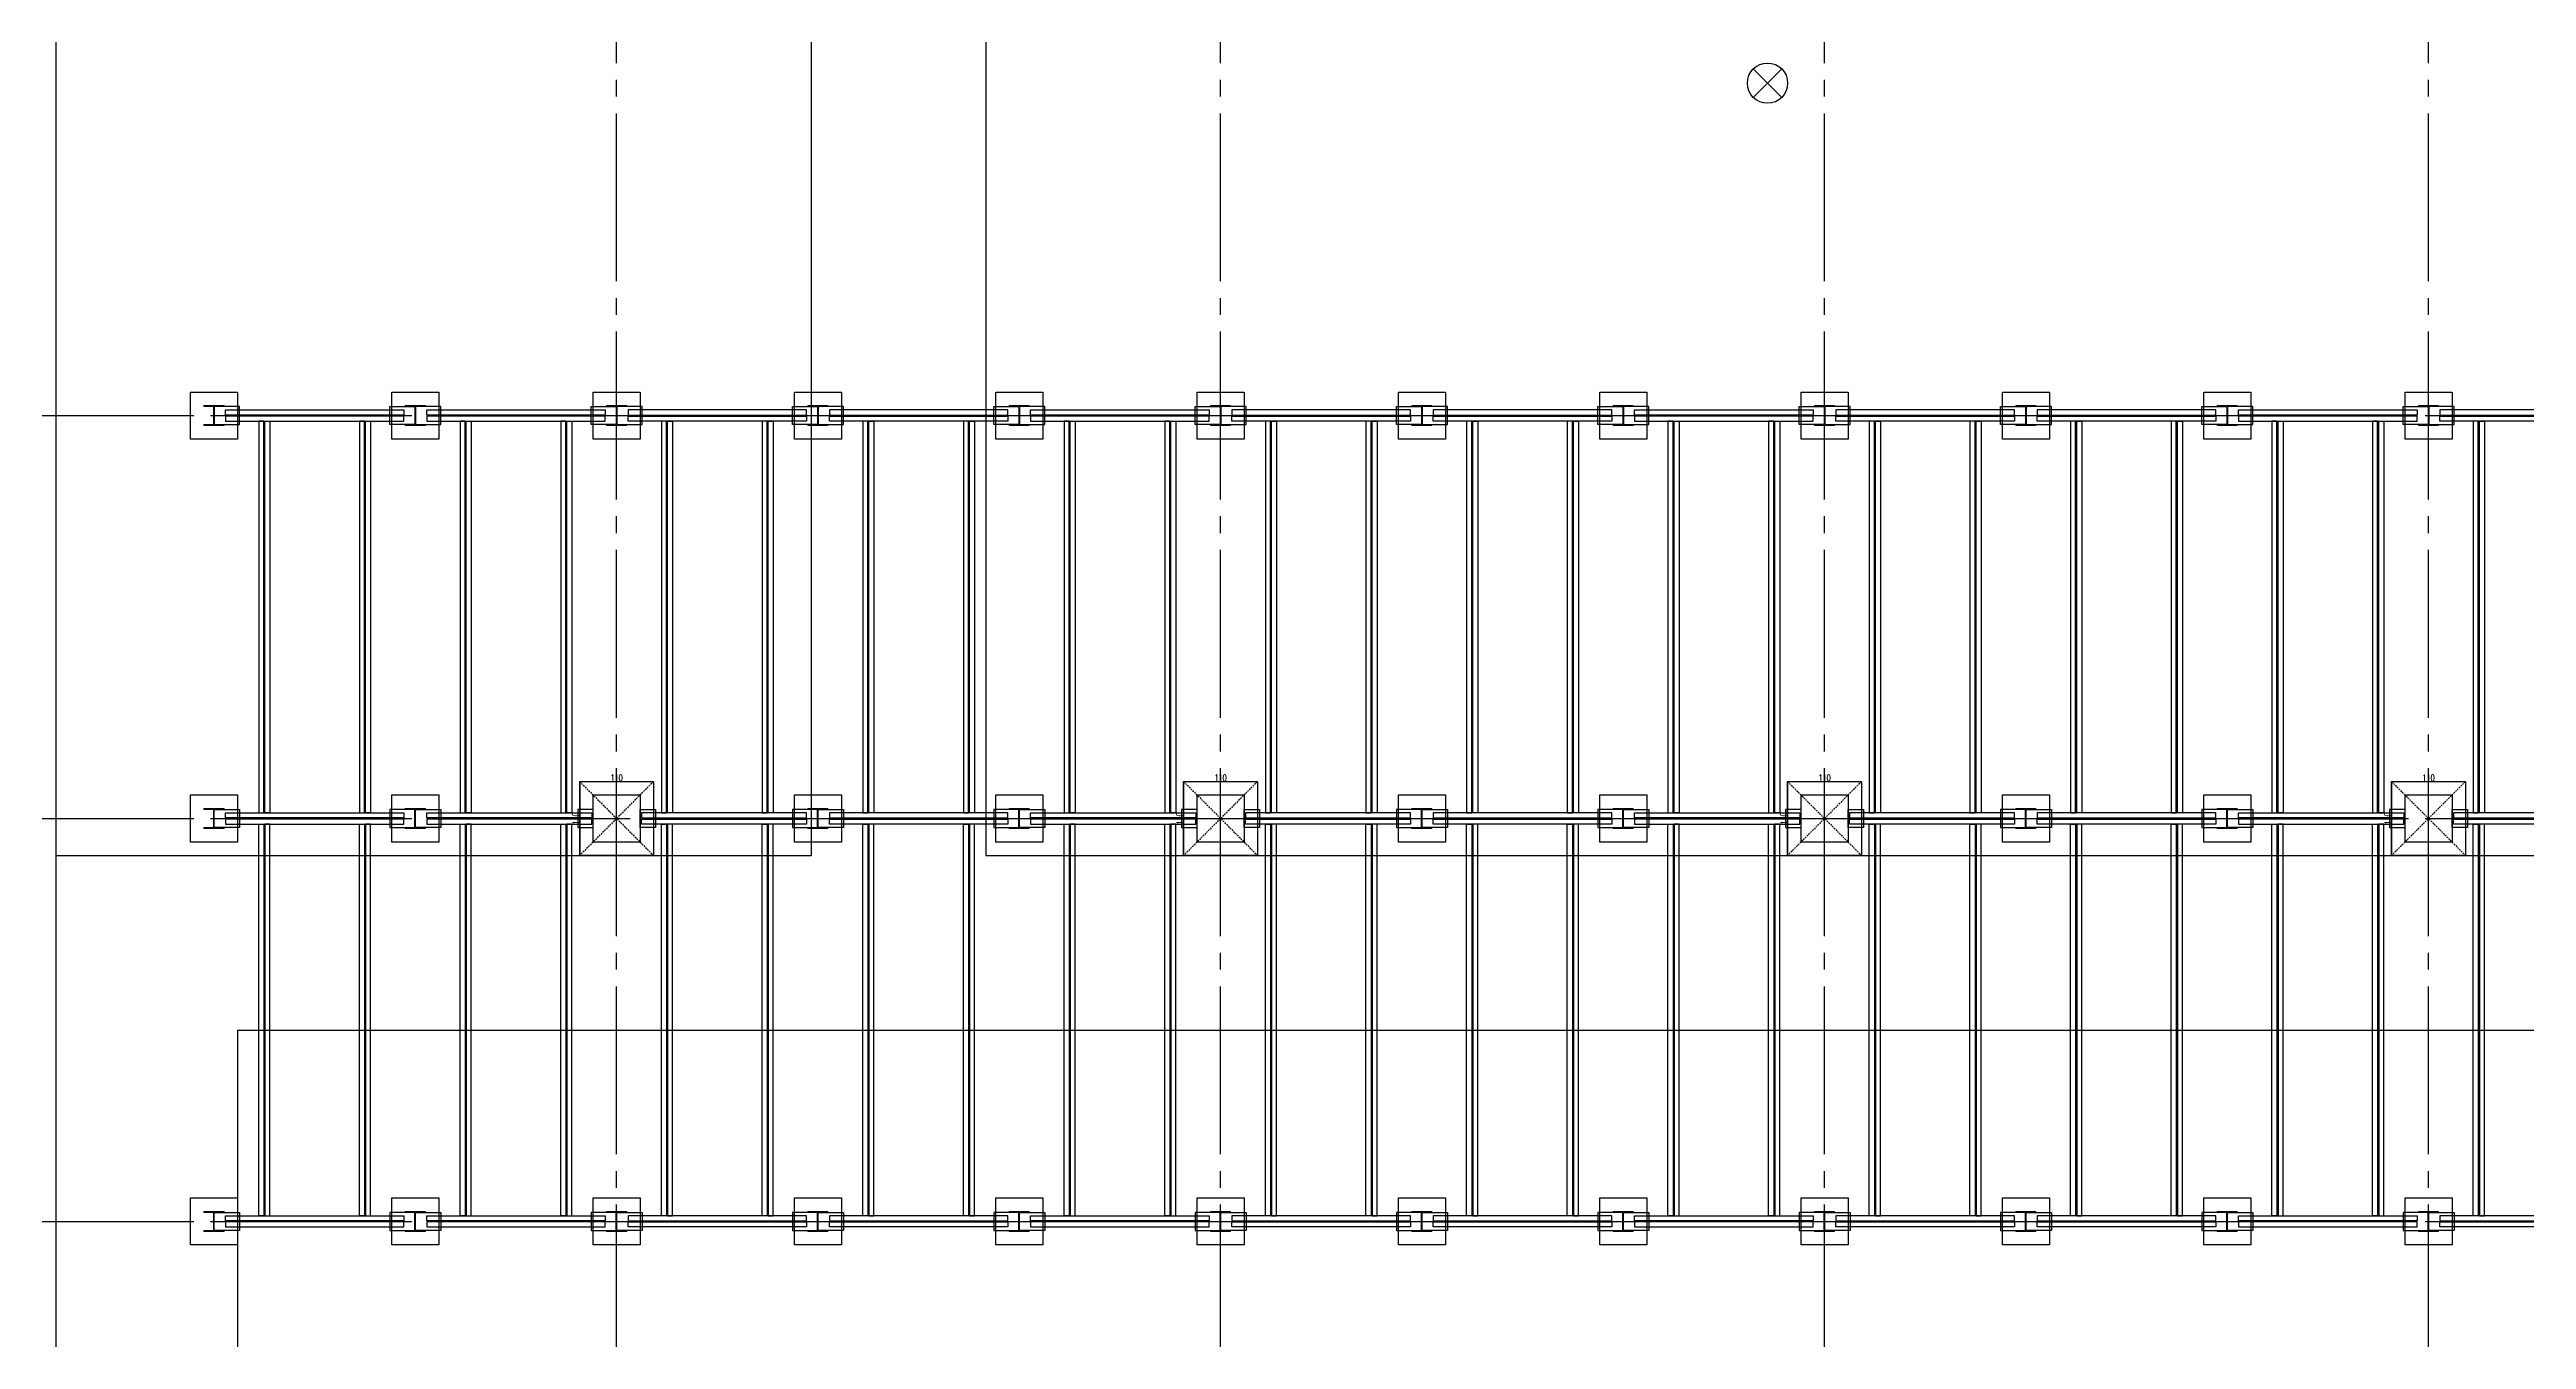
# Model space of a CAD drawing. Header units: millimetres. Extents: x -25195 to 195597, y 6477 to 112111.
# Drawn here: x 1915 to 5606, y 16174 to 18095 of the extents above; entities that cross this region are included whole.
import ezdxf

# ---------------------------------------------------------------- set-up
doc = ezdxf.new("R2010")
doc.units = ezdxf.units.MM
doc.header["$LTSCALE"] = 100
doc.linetypes.add('X-N-FAB-L10$0$COL-CEN-LIN', pattern=[3.25, 2.5, -0.25, 0.25, -0.25])
doc.linetypes.add('X-N-FAB-L10$0$HIDDEN', pattern=[0.375, 0.25, -0.125])
for name, color, linetype in [('0-XREF', 7, 'Continuous'), ('X-N-FAB-L10$0$08', 8, 'Continuous'), ('X-N-FAB-L10$0$BEAM', 8, 'Continuous'), ('X-N-FAB-L10$0$BLOCK', 8, 'Continuous'), ('X-N-FAB-L10$0$CCL', 8, 'X-N-FAB-L10$0$COL-CEN-LIN'), ('X-N-FAB-L10$0$COL', 8, 'Continuous'), ('X-N-FAB-L10$0$COL-S', 8, 'Continuous'), ('X-N-FAB-L10$0$WALL-P', 8, 'Continuous')]:
    doc.layers.add(name, color=color, linetype=linetype)
doc.layers.add('X-N-FAB-L10$0$STEEL1', color=8, linetype='Continuous', lineweight=0)
doc.styles.add('X-N-FAB-L10$0$DIM', font='simplex.shx', dxfattribs={"width": 0.67, "bigfont": 'chineset.shx'})
doc.dimstyles.new('X-N-FAB-L10$0$JJP_005_defpoint', dxfattribs={"dimtxt": 20, "dimasz": 0.5, "dimexe": 0.5, "dimexo": 0.5, "dimgap": 0.5, "dimtad": 1, "dimdsep": 46, "dimtxsty": 'X-N-FAB-L10$0$DIM', "dimblk": 'X-N-FAB-L10$0$_None', "dimcen": 10, "dimclrd": 256, "dimclre": 256, "dimclrt": 256, "dimadec": 0, "dimazin": 0, "dimtfac": 1, "dimtix": 1, "dimtmove": 2, "dimatfit": 3, "dimldrblk": 'X-N-FAB-L10$0$_None', "dimfxl": 0.5, "dimtolj": 1, "dimtzin": 0, "dimarcsym": 0})

# ---------------------------------------------------------------- blocks, each defined once
blk = doc.blocks.new('*D153')
at = {"layer": 'DefPoints', "lineweight": -2, "transparency": 16777216}
blk.add_line((0, 0), (110, 0), dxfattribs=at)
at = {"layer": 'DefPoints', "color": 0, "transparency": 16777216}
for p in [(0, 0), (110, 0), (110, 0)]:
    blk.add_point(p, dxfattribs=at)
at = {"layer": 'DefPoints', "transparency": 16777216, "insert": (55, 5.5), "char_height": 10, "attachment_point": 5, "style": 'X-N-FAB-L10$0$DIM'}
blk.add_mtext('\\A1;110', dxfattribs=at)
blk = doc.blocks.new('X-N-FAB-L10$0$_None')
blk = doc.blocks.new('*D154')
at = {"layer": 'DefPoints', "lineweight": -2, "transparency": 16777216}
blk.add_line((0, 0), (0, -110), dxfattribs=at)
at = {"layer": 'DefPoints', "color": 0, "transparency": 16777216}
for p in [(0, 0), (0, -110), (0, -110)]:
    blk.add_point(p, dxfattribs=at)
at = {"layer": 'DefPoints', "transparency": 16777216, "insert": (-5.5, -55), "char_height": 10, "attachment_point": 5, "rotation": 90, "style": 'X-N-FAB-L10$0$DIM'}
blk.add_mtext('\\A1;110', dxfattribs=at)
blk = doc.blocks.new('X-N-FAB-L10$0$A$C08dda4ec')
at = {"layer": 'X-N-FAB-L10$0$COL'}
blk.add_lwpolyline([(0, 70), (70, 70), (70, 0), (0, 0)], close=True, dxfattribs=at)
at = {"layer": 'X-N-FAB-L10$0$STEEL1'}
blk.add_lwpolyline([(20, 50), (50, 50), (50, 48.5), (35.5, 48.5), (35.5, 21.5), (50, 21.5), (50, 20), (20, 20), (20, 21.5), (34.5, 21.5), (34.5, 48.5), (20, 48.5)], close=True, dxfattribs=at)
blk = doc.blocks.new('X-N-FAB-L10$0$A$C4634a148')
at = {"layer": 'X-N-FAB-L10$0$08'}
for points in [[(0, 5400), (37.5, 5400), (37.5, 5427), (0, 5427)], [(299, 5400), (261.5, 5400), (261.5, 5427), (299, 5427)], [(300, 5400), (337.5, 5400), (337.5, 5427), (300, 5427)], [(599, 5400), (561.5, 5400), (561.5, 5427), (599, 5427)], [(600, 5400), (637.5, 5400), (637.5, 5427), (600, 5427)], [(899, 5400), (861.5, 5400), (861.5, 5427), (899, 5427)], [(900, 5400), (937.5, 5400), (937.5, 5427), (900, 5427)], [(1199, 5400), (1161.5, 5400), (1161.5, 5427), (1199, 5427)], [(1200, 5400), (1237.5, 5400), (1237.5, 5427), (1200, 5427)], [(1499, 5400), (1461.5, 5400), (1461.5, 5427), (1499, 5427)], [(1500, 5400), (1537.5, 5400), (1537.5, 5427), (1500, 5427)], [(1799, 5400), (1761.5, 5400), (1761.5, 5427), (1799, 5427)], [(1800, 5400), (1837.5, 5400), (1837.5, 5427), (1800, 5427)], [(2099, 5400), (2061.5, 5400), (2061.5, 5427), (2099, 5427)], [(2100, 5400), (2137.5, 5400), (2137.5, 5427), (2100, 5427)], [(2399, 5400), (2361.5, 5400), (2361.5, 5427), (2399, 5427)], [(2400, 5400), (2437.5, 5400), (2437.5, 5427), (2400, 5427)], [(2699, 5400), (2661.5, 5400), (2661.5, 5427), (2699, 5427)], [(2700, 5400), (2737.5, 5400), (2737.5, 5427), (2700, 5427)], [(2999, 5400), (2961.5, 5400), (2961.5, 5427), (2999, 5427)], [(3000, 5400), (3037.5, 5400), (3037.5, 5427), (3000, 5427)], [(3299, 5400), (3261.5, 5400), (3261.5, 5427), (3299, 5427)], [(3300, 5400), (3337.5, 5400), (3337.5, 5427), (3300, 5427)], [(16.5, 5421.8), (282.5, 5421.8), (282.5, 5414.3), (16.5, 5414.3)], [(16.5, 5405.2), (282.5, 5405.2), (282.5, 5412.7), (16.5, 5412.7)], [(66.2, 5405.2), (66.2, 4821.8), (73.7, 4821.8), (73.7, 5405.2)], [(82.8, 5405.2), (82.8, 4821.8), (75.3, 4821.8), (75.3, 5405.2)], [(216.2, 5405.2), (216.2, 4821.8), (223.7, 4821.8), (223.7, 5405.2)], [(232.8, 5405.2), (232.8, 4821.8), (225.3, 4821.8), (225.3, 5405.2)], [(316.5, 5421.8), (582.5, 5421.8), (582.5, 5414.3), (316.5, 5414.3)], [(316.5, 5405.2), (582.5, 5405.2), (582.5, 5412.7), (316.5, 5412.7)], [(366.2, 5405.2), (366.2, 4821.8), (373.7, 4821.8), (373.7, 5405.2)], [(382.8, 5405.2), (382.8, 4821.8), (375.3, 4821.8), (375.3, 5405.2)], [(516.2, 5405.2), (516.2, 4821.8), (523.7, 4821.8), (523.7, 5405.2)], [(532.8, 5405.2), (532.8, 4821.8), (525.3, 4821.8), (525.3, 5405.2)], [(882.5, 5421.8), (616.5, 5421.8), (616.5, 5414.3), (882.5, 5414.3)], [(882.5, 5405.2), (616.5, 5405.2), (616.5, 5412.7), (882.5, 5412.7)], [(666.2, 5405.2), (666.2, 4821.8), (673.7, 4821.8), (673.7, 5405.2)], [(682.8, 5405.2), (682.8, 4821.8), (675.3, 4821.8), (675.3, 5405.2)], [(816.2, 5405.2), (816.2, 4821.8), (823.7, 4821.8), (823.7, 5405.2)], [(832.8, 5405.2), (832.8, 4821.8), (825.3, 4821.8), (825.3, 5405.2)], [(1182.5, 5421.8), (916.5, 5421.8), (916.5, 5414.3), (1182.5, 5414.3)], [(1182.5, 5405.2), (916.5, 5405.2), (916.5, 5412.7), (1182.5, 5412.7)], [(966.2, 5405.2), (966.2, 4821.8), (973.7, 4821.8), (973.7, 5405.2)], [(982.8, 5405.2), (982.8, 4821.8), (975.3, 4821.8), (975.3, 5405.2)], [(1116.2, 5405.2), (1116.2, 4821.8), (1123.7, 4821.8), (1123.7, 5405.2)], [(1132.8, 5405.2), (1132.8, 4821.8), (1125.3, 4821.8), (1125.3, 5405.2)], [(1216.5, 5421.8), (1482.5, 5421.8), (1482.5, 5414.3), (1216.5, 5414.3)], [(1216.5, 5405.2), (1482.5, 5405.2), (1482.5, 5412.7), (1216.5, 5412.7)], [(1266.2, 5405.2), (1266.2, 4821.8), (1273.7, 4821.8), (1273.7, 5405.2)], [(1282.8, 5405.2), (1282.8, 4821.8), (1275.3, 4821.8), (1275.3, 5405.2)], [(1416.2, 5405.2), (1416.2, 4821.8), (1423.7, 4821.8), (1423.7, 5405.2)], [(1432.8, 5405.2), (1432.8, 4821.8), (1425.3, 4821.8), (1425.3, 5405.2)], [(1782.5, 5421.8), (1516.5, 5421.8), (1516.5, 5414.3), (1782.5, 5414.3)], [(1782.5, 5405.2), (1516.5, 5405.2), (1516.5, 5412.7), (1782.5, 5412.7)], [(1566.2, 5405.2), (1566.2, 4821.8), (1573.7, 4821.8), (1573.7, 5405.2)], [(1582.8, 5405.2), (1582.8, 4821.8), (1575.3, 4821.8), (1575.3, 5405.2)], [(1716.2, 5405.2), (1716.2, 4821.8), (1723.7, 4821.8), (1723.7, 5405.2)], [(1732.8, 5405.2), (1732.8, 4821.8), (1725.3, 4821.8), (1725.3, 5405.2)], [(2082.5, 5421.8), (1816.5, 5421.8), (1816.5, 5414.3), (2082.5, 5414.3)], [(2082.5, 5405.2), (1816.5, 5405.2), (1816.5, 5412.7), (2082.5, 5412.7)], [(1866.2, 5405.2), (1866.2, 4821.8), (1873.7, 4821.8), (1873.7, 5405.2)], [(1882.8, 5405.2), (1882.8, 4821.8), (1875.3, 4821.8), (1875.3, 5405.2)], [(2016.2, 5405.2), (2016.2, 4821.8), (2023.7, 4821.8), (2023.7, 5405.2)], [(2032.8, 5405.2), (2032.8, 4821.8), (2025.3, 4821.8), (2025.3, 5405.2)], [(2116.5, 5421.8), (2382.5, 5421.8), (2382.5, 5414.3), (2116.5, 5414.3)], [(2116.5, 5405.2), (2382.5, 5405.2), (2382.5, 5412.7), (2116.5, 5412.7)], [(2166.2, 5405.2), (2166.2, 4821.8), (2173.7, 4821.8), (2173.7, 5405.2)], [(2182.8, 5405.2), (2182.8, 4821.8), (2175.3, 4821.8), (2175.3, 5405.2)], [(2316.2, 5405.2), (2316.2, 4821.8), (2323.7, 4821.8), (2323.7, 5405.2)], [(2332.8, 5405.2), (2332.8, 4821.8), (2325.3, 4821.8), (2325.3, 5405.2)], [(2682.5, 5421.8), (2416.5, 5421.8), (2416.5, 5414.3), (2682.5, 5414.3)], [(2682.5, 5405.2), (2416.5, 5405.2), (2416.5, 5412.7), (2682.5, 5412.7)], [(2466.2, 5405.2), (2466.2, 4821.8), (2473.7, 4821.8), (2473.7, 5405.2)], [(2482.8, 5405.2), (2482.8, 4821.8), (2475.3, 4821.8), (2475.3, 5405.2)], [(2616.2, 5405.2), (2616.2, 4821.8), (2623.7, 4821.8), (2623.7, 5405.2)], [(2632.8, 5405.2), (2632.8, 4821.8), (2625.3, 4821.8), (2625.3, 5405.2)], [(2982.5, 5421.8), (2716.5, 5421.8), (2716.5, 5414.3), (2982.5, 5414.3)], [(2982.5, 5405.2), (2716.5, 5405.2), (2716.5, 5412.7), (2982.5, 5412.7)], [(2766.2, 5405.2), (2766.2, 4821.8), (2773.7, 4821.8), (2773.7, 5405.2)], [(2782.8, 5405.2), (2782.8, 4821.8), (2775.3, 4821.8), (2775.3, 5405.2)], [(2916.2, 5405.2), (2916.2, 4821.8), (2923.7, 4821.8), (2923.7, 5405.2)], [(2932.8, 5405.2), (2932.8, 4821.8), (2925.3, 4821.8), (2925.3, 5405.2)], [(3016.5, 5421.8), (3282.5, 5421.8), (3282.5, 5414.3), (3016.5, 5414.3)], [(3016.5, 5405.2), (3282.5, 5405.2), (3282.5, 5412.7), (3016.5, 5412.7)], [(3066.2, 5405.2), (3066.2, 4821.8), (3073.7, 4821.8), (3073.7, 5405.2)], [(3082.8, 5405.2), (3082.8, 4821.8), (3075.3, 4821.8), (3075.3, 5405.2)], [(3216.2, 5405.2), (3216.2, 4821.8), (3223.7, 4821.8), (3223.7, 5405.2)], [(3232.8, 5405.2), (3232.8, 4821.8), (3225.3, 4821.8), (3225.3, 5405.2)], [(3582.5, 5421.8), (3316.5, 5421.8), (3316.5, 5414.3), (3582.5, 5414.3)], [(3582.5, 5405.2), (3316.5, 5405.2), (3316.5, 5412.7), (3582.5, 5412.7)], [(3366.2, 5405.2), (3366.2, 4821.8), (3373.7, 4821.8), (3373.7, 5405.2)], [(3382.8, 5405.2), (3382.8, 4821.8), (3375.3, 4821.8), (3375.3, 5405.2)], [(0, 4827), (37.5, 4827), (37.5, 4800), (0, 4800)], [(16.5, 4821.8), (282.5, 4821.8), (282.5, 4814.3), (16.5, 4814.3)], [(16.5, 4805.2), (282.5, 4805.2), (282.5, 4812.7), (16.5, 4812.7)], [(66.2, 4221.8), (66.2, 4805.2), (73.7, 4805.2), (73.7, 4221.8)], [(82.8, 4221.8), (82.8, 4805.2), (75.3, 4805.2), (75.3, 4221.8)], [(216.2, 4221.8), (216.2, 4805.2), (223.7, 4805.2), (223.7, 4221.8)], [(232.8, 4221.8), (232.8, 4805.2), (225.3, 4805.2), (225.3, 4221.8)], [(299, 4827), (261.5, 4827), (261.5, 4800), (299, 4800)], [(300, 4827), (337.5, 4827), (337.5, 4800), (300, 4800)], [(316.5, 4821.8), (562.5, 4821.8), (562.5, 4814.3), (316.5, 4814.3)], [(316.5, 4805.2), (562.5, 4805.2), (562.5, 4812.7), (316.5, 4812.7)], [(366.2, 4221.8), (366.2, 4805.2), (373.7, 4805.2), (373.7, 4221.8)], [(382.8, 4221.8), (382.8, 4805.2), (375.3, 4805.2), (375.3, 4221.8)], [(516.2, 4221.8), (516.2, 4805.2), (523.7, 4805.2), (523.7, 4221.8)], [(532.8, 4221.8), (532.8, 4805.2), (525.3, 4805.2), (525.3, 4221.8)], [(564.5, 4827), (541.5, 4827), (541.5, 4800), (564.5, 4800)], [(634.5, 4827), (657.5, 4827), (657.5, 4800), (634.5, 4800)], [(882.5, 4821.8), (636.5, 4821.8), (636.5, 4814.3), (882.5, 4814.3)], [(882.5, 4805.2), (636.5, 4805.2), (636.5, 4812.7), (882.5, 4812.7)], [(666.2, 4221.8), (666.2, 4805.2), (673.7, 4805.2), (673.7, 4221.8)], [(682.8, 4221.8), (682.8, 4805.2), (675.3, 4805.2), (675.3, 4221.8)], [(816.2, 4221.8), (816.2, 4805.2), (823.7, 4805.2), (823.7, 4221.8)], [(832.8, 4221.8), (832.8, 4805.2), (825.3, 4805.2), (825.3, 4221.8)], [(899, 4827), (861.5, 4827), (861.5, 4800), (899, 4800)], [(900, 4827), (937.5, 4827), (937.5, 4800), (900, 4800)], [(1182.5, 4821.8), (916.5, 4821.8), (916.5, 4814.3), (1182.5, 4814.3)], [(1182.5, 4805.2), (916.5, 4805.2), (916.5, 4812.7), (1182.5, 4812.7)], [(966.2, 4221.8), (966.2, 4805.2), (973.7, 4805.2), (973.7, 4221.8)], [(982.8, 4221.8), (982.8, 4805.2), (975.3, 4805.2), (975.3, 4221.8)], [(1116.2, 4221.8), (1116.2, 4805.2), (1123.7, 4805.2), (1123.7, 4221.8)], [(1132.8, 4221.8), (1132.8, 4805.2), (1125.3, 4805.2), (1125.3, 4221.8)], [(1199, 4827), (1161.5, 4827), (1161.5, 4800), (1199, 4800)], [(1200, 4827), (1237.5, 4827), (1237.5, 4800), (1200, 4800)], [(1216.5, 4821.8), (1462.5, 4821.8), (1462.5, 4814.3), (1216.5, 4814.3)], [(1216.5, 4805.2), (1462.5, 4805.2), (1462.5, 4812.7), (1216.5, 4812.7)], [(1266.2, 4221.8), (1266.2, 4805.2), (1273.7, 4805.2), (1273.7, 4221.8)], [(1282.8, 4221.8), (1282.8, 4805.2), (1275.3, 4805.2), (1275.3, 4221.8)], [(1416.2, 4221.8), (1416.2, 4805.2), (1423.7, 4805.2), (1423.7, 4221.8)], [(1432.8, 4221.8), (1432.8, 4805.2), (1425.3, 4805.2), (1425.3, 4221.8)], [(1464.5, 4827), (1441.5, 4827), (1441.5, 4800), (1464.5, 4800)], [(1534.5, 4827), (1557.5, 4827), (1557.5, 4800), (1534.5, 4800)], [(1782.5, 4821.8), (1536.5, 4821.8), (1536.5, 4814.3), (1782.5, 4814.3)], [(1782.5, 4805.2), (1536.5, 4805.2), (1536.5, 4812.7), (1782.5, 4812.7)], [(1566.2, 4221.8), (1566.2, 4805.2), (1573.7, 4805.2), (1573.7, 4221.8)], [(1582.8, 4221.8), (1582.8, 4805.2), (1575.3, 4805.2), (1575.3, 4221.8)], [(1716.2, 4221.8), (1716.2, 4805.2), (1723.7, 4805.2), (1723.7, 4221.8)], [(1732.8, 4221.8), (1732.8, 4805.2), (1725.3, 4805.2), (1725.3, 4221.8)], [(1799, 4827), (1761.5, 4827), (1761.5, 4800), (1799, 4800)], [(1800, 4827), (1837.5, 4827), (1837.5, 4800), (1800, 4800)], [(2082.5, 4821.8), (1816.5, 4821.8), (1816.5, 4814.3), (2082.5, 4814.3)], [(2082.5, 4805.2), (1816.5, 4805.2), (1816.5, 4812.7), (2082.5, 4812.7)], [(1866.2, 4221.8), (1866.2, 4805.2), (1873.7, 4805.2), (1873.7, 4221.8)], [(1882.8, 4221.8), (1882.8, 4805.2), (1875.3, 4805.2), (1875.3, 4221.8)], [(2016.2, 4221.8), (2016.2, 4805.2), (2023.7, 4805.2), (2023.7, 4221.8)], [(2032.8, 4221.8), (2032.8, 4805.2), (2025.3, 4805.2), (2025.3, 4221.8)], [(2099, 4827), (2061.5, 4827), (2061.5, 4800), (2099, 4800)], [(2100, 4827), (2137.5, 4827), (2137.5, 4800), (2100, 4800)], [(2116.5, 4821.8), (2362.5, 4821.8), (2362.5, 4814.3), (2116.5, 4814.3)], [(2116.5, 4805.2), (2362.5, 4805.2), (2362.5, 4812.7), (2116.5, 4812.7)], [(2166.2, 4221.8), (2166.2, 4805.2), (2173.7, 4805.2), (2173.7, 4221.8)], [(2182.8, 4221.8), (2182.8, 4805.2), (2175.3, 4805.2), (2175.3, 4221.8)], [(2316.2, 4221.8), (2316.2, 4805.2), (2323.7, 4805.2), (2323.7, 4221.8)], [(2332.8, 4221.8), (2332.8, 4805.2), (2325.3, 4805.2), (2325.3, 4221.8)], [(2364.5, 4827), (2341.5, 4827), (2341.5, 4800), (2364.5, 4800)], [(2434.5, 4827), (2457.5, 4827), (2457.5, 4800), (2434.5, 4800)], [(2682.5, 4821.8), (2436.5, 4821.8), (2436.5, 4814.3), (2682.5, 4814.3)], [(2682.5, 4805.2), (2436.5, 4805.2), (2436.5, 4812.7), (2682.5, 4812.7)], [(2466.2, 4221.8), (2466.2, 4805.2), (2473.7, 4805.2), (2473.7, 4221.8)], [(2482.8, 4221.8), (2482.8, 4805.2), (2475.3, 4805.2), (2475.3, 4221.8)], [(2616.2, 4221.8), (2616.2, 4805.2), (2623.7, 4805.2), (2623.7, 4221.8)], [(2632.8, 4221.8), (2632.8, 4805.2), (2625.3, 4805.2), (2625.3, 4221.8)], [(2699, 4827), (2661.5, 4827), (2661.5, 4800), (2699, 4800)], [(2700, 4827), (2737.5, 4827), (2737.5, 4800), (2700, 4800)], [(2982.5, 4821.8), (2716.5, 4821.8), (2716.5, 4814.3), (2982.5, 4814.3)], [(2982.5, 4805.2), (2716.5, 4805.2), (2716.5, 4812.7), (2982.5, 4812.7)], [(2766.2, 4221.8), (2766.2, 4805.2), (2773.7, 4805.2), (2773.7, 4221.8)], [(2782.8, 4221.8), (2782.8, 4805.2), (2775.3, 4805.2), (2775.3, 4221.8)], [(2916.2, 4221.8), (2916.2, 4805.2), (2923.7, 4805.2), (2923.7, 4221.8)], [(2932.8, 4221.8), (2932.8, 4805.2), (2925.3, 4805.2), (2925.3, 4221.8)], [(2999, 4827), (2961.5, 4827), (2961.5, 4800), (2999, 4800)], [(3000, 4827), (3037.5, 4827), (3037.5, 4800), (3000, 4800)], [(3016.5, 4821.8), (3262.5, 4821.8), (3262.5, 4814.3), (3016.5, 4814.3)], [(3016.5, 4805.2), (3262.5, 4805.2), (3262.5, 4812.7), (3016.5, 4812.7)], [(3066.2, 4221.8), (3066.2, 4805.2), (3073.7, 4805.2), (3073.7, 4221.8)], [(3082.8, 4221.8), (3082.8, 4805.2), (3075.3, 4805.2), (3075.3, 4221.8)], [(3216.2, 4221.8), (3216.2, 4805.2), (3223.7, 4805.2), (3223.7, 4221.8)], [(3232.8, 4221.8), (3232.8, 4805.2), (3225.3, 4805.2), (3225.3, 4221.8)], [(3264.5, 4827), (3241.5, 4827), (3241.5, 4800), (3264.5, 4800)], [(3334.5, 4827), (3357.5, 4827), (3357.5, 4800), (3334.5, 4800)], [(3582.5, 4821.8), (3336.5, 4821.8), (3336.5, 4814.3), (3582.5, 4814.3)], [(3582.5, 4805.2), (3336.5, 4805.2), (3336.5, 4812.7), (3582.5, 4812.7)], [(3366.2, 4221.8), (3366.2, 4805.2), (3373.7, 4805.2), (3373.7, 4221.8)], [(3382.8, 4221.8), (3382.8, 4805.2), (3375.3, 4805.2), (3375.3, 4221.8)], [(0, 4227), (37.5, 4227), (37.5, 4200), (0, 4200)], [(16.5, 4221.8), (282.5, 4221.8), (282.5, 4214.3), (16.5, 4214.3)], [(16.5, 4205.2), (282.5, 4205.2), (282.5, 4212.7), (16.5, 4212.7)], [(299, 4227), (261.5, 4227), (261.5, 4200), (299, 4200)], [(300, 4227), (337.5, 4227), (337.5, 4200), (300, 4200)], [(316.5, 4221.8), (582.5, 4221.8), (582.5, 4214.3), (316.5, 4214.3)], [(316.5, 4205.2), (582.5, 4205.2), (582.5, 4212.7), (316.5, 4212.7)], [(599, 4227), (561.5, 4227), (561.5, 4200), (599, 4200)], [(600, 4227), (637.5, 4227), (637.5, 4200), (600, 4200)], [(882.5, 4221.8), (616.5, 4221.8), (616.5, 4214.3), (882.5, 4214.3)], [(882.5, 4205.2), (616.5, 4205.2), (616.5, 4212.7), (882.5, 4212.7)], [(899, 4227), (861.5, 4227), (861.5, 4200), (899, 4200)], [(900, 4227), (937.5, 4227), (937.5, 4200), (900, 4200)], [(1182.5, 4221.8), (916.5, 4221.8), (916.5, 4214.3), (1182.5, 4214.3)], [(1182.5, 4205.2), (916.5, 4205.2), (916.5, 4212.7), (1182.5, 4212.7)], [(1199, 4227), (1161.5, 4227), (1161.5, 4200), (1199, 4200)], [(1200, 4227), (1237.5, 4227), (1237.5, 4200), (1200, 4200)], [(1216.5, 4221.8), (1482.5, 4221.8), (1482.5, 4214.3), (1216.5, 4214.3)], [(1216.5, 4205.2), (1482.5, 4205.2), (1482.5, 4212.7), (1216.5, 4212.7)], [(1499, 4227), (1461.5, 4227), (1461.5, 4200), (1499, 4200)], [(1500, 4227), (1537.5, 4227), (1537.5, 4200), (1500, 4200)], [(1782.5, 4221.8), (1516.5, 4221.8), (1516.5, 4214.3), (1782.5, 4214.3)], [(1782.5, 4205.2), (1516.5, 4205.2), (1516.5, 4212.7), (1782.5, 4212.7)], [(1799, 4227), (1761.5, 4227), (1761.5, 4200), (1799, 4200)], [(1800, 4227), (1837.5, 4227), (1837.5, 4200), (1800, 4200)], [(2082.5, 4221.8), (1816.5, 4221.8), (1816.5, 4214.3), (2082.5, 4214.3)], [(2082.5, 4205.2), (1816.5, 4205.2), (1816.5, 4212.7), (2082.5, 4212.7)], [(2099, 4227), (2061.5, 4227), (2061.5, 4200), (2099, 4200)], [(2100, 4227), (2137.5, 4227), (2137.5, 4200), (2100, 4200)], [(2116.5, 4221.8), (2382.5, 4221.8), (2382.5, 4214.3), (2116.5, 4214.3)], [(2116.5, 4205.2), (2382.5, 4205.2), (2382.5, 4212.7), (2116.5, 4212.7)], [(2399, 4227), (2361.5, 4227), (2361.5, 4200), (2399, 4200)], [(2400, 4227), (2437.5, 4227), (2437.5, 4200), (2400, 4200)], [(2682.5, 4221.8), (2416.5, 4221.8), (2416.5, 4214.3), (2682.5, 4214.3)], [(2682.5, 4205.2), (2416.5, 4205.2), (2416.5, 4212.7), (2682.5, 4212.7)], [(2699, 4227), (2661.5, 4227), (2661.5, 4200), (2699, 4200)], [(2700, 4227), (2737.5, 4227), (2737.5, 4200), (2700, 4200)], [(2982.5, 4221.8), (2716.5, 4221.8), (2716.5, 4214.3), (2982.5, 4214.3)], [(2982.5, 4205.2), (2716.5, 4205.2), (2716.5, 4212.7), (2982.5, 4212.7)], [(2999, 4227), (2961.5, 4227), (2961.5, 4200), (2999, 4200)], [(3000, 4227), (3037.5, 4227), (3037.5, 4200), (3000, 4200)], [(3016.5, 4221.8), (3282.5, 4221.8), (3282.5, 4214.3), (3016.5, 4214.3)], [(3016.5, 4205.2), (3282.5, 4205.2), (3282.5, 4212.7), (3016.5, 4212.7)], [(3299, 4227), (3261.5, 4227), (3261.5, 4200), (3299, 4200)], [(3300, 4227), (3337.5, 4227), (3337.5, 4200), (3300, 4200)], [(3582.5, 4221.8), (3316.5, 4221.8), (3316.5, 4214.3), (3582.5, 4214.3)], [(3582.5, 4205.2), (3316.5, 4205.2), (3316.5, 4212.7), (3582.5, 4212.7)]]:
    blk.add_lwpolyline(points, close=True, dxfattribs=at)
blk = doc.blocks.new('X-N-FAB-L10$0$A$C5b9bb6f0')
at = {"layer": 'X-N-FAB-L10$0$08'}
for p, q in [((5719.1, 9794), (5719.1, 8059)), ((5979.1, 9794), (5979.1, 8059)), ((7165.3, 9230.2), (7122.9, 9187.8)), ((7122.9, 9230.2), (7165.3, 9187.8)), ((4594.1, 8059), (5719.1, 8059)), ((5979.1, 8059), (8769.1, 8059)), ((4864.1, 7799), (8769.1, 7799)), ((4864.1, 7799), (4864.1, 6954))]:
    blk.add_line(p, q, dxfattribs=at)
blk.add_circle((7144.1, 9209), 30, dxfattribs=at)
at = {"layer": 'X-N-FAB-L10$0$WALL-P'}
blk.add_line((4594.1, 7258.5), (4594.1, 9949), dxfattribs=at)
at = {"layer": 'X-N-FAB-L10$0$08'}
blk.add_blockref('X-N-FAB-L10$0$A$C4634a148', (4829.6, 3300.5), dxfattribs=at)
blk = doc.blocks.new('*U152')
at = {"layer": 'DefPoints', "linetype": 'X-N-FAB-L10$0$HIDDEN', "ltscale": 0.1}
for p, q in [((110, 0), (0, -110)), ((0, 0), (110, -110))]:
    blk.add_line(p, q, dxfattribs=at)
at = {"layer": 'X-N-FAB-L10$0$COL', "ltscale": 0.1}
blk.add_lwpolyline([(0, 0), (110, 0), (110, -110), (0, -110)], close=True, dxfattribs=at)
at = {"layer": 'DefPoints'}
dim = blk.add_linear_dim(base=(0, -110), p1=(0, 0), p2=(0, -110), angle=90, dimstyle='X-N-FAB-L10$0$JJP_005_defpoint', override={"dimtxt": 10}, dxfattribs=at)
dim.commit()
dim.dimension.update_dxf_attribs({"geometry": '*D154', "text_midpoint": (-5.5, -55)})
dim = blk.add_linear_dim(base=(110, 0), p1=(0, 0), p2=(110, 0), dimstyle='X-N-FAB-L10$0$JJP_005_defpoint', override={"dimtxt": 10}, dxfattribs=at)
dim.commit()
dim.dimension.update_dxf_attribs({"geometry": '*D153', "text_midpoint": (55, 5.5)})
blk = doc.blocks.new('X-N-FAB-L10$0$A$C467ba2ca')
at = {"layer": 'X-N-FAB-L10$0$CCL'}
for p, q in [((-24250, 0), (-24250, 9160)), ((-23350, 0), (-23350, 9160)), ((-22450, 0), (-22450, 9160)), ((-21550, 0), (-21550, 9160)), ((-27730, 6950), (360, 6950)), ((-27730, 6350), (360, 6350)), ((-27730, 5750), (360, 5750))]:
    blk.add_line(p, q, dxfattribs=at)
at = {"layer": 'X-N-FAB-L10$0$COL-S'}
for points in [[(-24285, 6385), (-24215, 6385), (-24215, 6315), (-24285, 6315)], [(-23385, 6385), (-23315, 6385), (-23315, 6315), (-23385, 6315)], [(-22485, 6385), (-22415, 6385), (-22415, 6315), (-22485, 6315)], [(-21585, 6385), (-21515, 6385), (-21515, 6315), (-21585, 6315)]]:
    blk.add_lwpolyline(points, close=True, dxfattribs=at)
at = {"layer": 'X-N-FAB-L10$0$BEAM'}
for p in [(-24305, 6405), (-23405, 6405), (-22505, 6405), (-21605, 6405)]:
    blk.add_blockref('*U152', p, dxfattribs=at)
at = {"layer": 'X-N-FAB-L10$0$COL'}
for p in [(-24885, 6915), (-24585, 6915), (-24285, 6915), (-23985, 6915), (-23685, 6915), (-23385, 6915), (-23085, 6915), (-22785, 6915), (-22485, 6915), (-22185, 6915), (-21885, 6915), (-21585, 6915), (-24885, 6315), (-24585, 6315), (-23985, 6315), (-23685, 6315), (-23085, 6315), (-22785, 6315), (-22185, 6315), (-21885, 6315), (-24885, 5715), (-24585, 5715), (-24285, 5715), (-23985, 5715), (-23685, 5715), (-23385, 5715), (-23085, 5715), (-22785, 5715), (-22485, 5715), (-22185, 5715), (-21885, 5715), (-21585, 5715)]:
    blk.add_blockref('X-N-FAB-L10$0$A$C08dda4ec', p, dxfattribs=at)
blk = doc.blocks.new('X-N-FAB-L10')
at = {"layer": 'X-N-FAB-L10$0$COL-S'}
for points in [[(2725, 16985), (2795, 16985), (2795, 16915), (2725, 16915)], [(3625, 16985), (3695, 16985), (3695, 16915), (3625, 16915)], [(4525, 16985), (4595, 16985), (4595, 16915), (4525, 16915)], [(5425, 16985), (5495, 16985), (5495, 16915), (5425, 16915)]]:
    blk.add_lwpolyline(points, close=True, dxfattribs=at)
blk.add_blockref('X-N-FAB-L10$0$A$C5b9bb6f0', (-2669.1, 8836))
at = {"layer": 'X-N-FAB-L10$0$BEAM'}
for p in [(2705, 17005), (3605, 17005), (4505, 17005), (5405, 17005)]:
    blk.add_blockref('*U152', p, dxfattribs=at)
at = {"layer": 'X-N-FAB-L10$0$BLOCK'}
blk.add_blockref('X-N-FAB-L10$0$A$C467ba2ca', (27010, 10600), dxfattribs=at)
at = {"layer": 'X-N-FAB-L10$0$COL'}
for p in [(2125, 17515), (2425, 17515), (2725, 17515), (3025, 17515), (3325, 17515), (3625, 17515), (3925, 17515), (4225, 17515), (4525, 17515), (4825, 17515), (5125, 17515), (5425, 17515), (2125, 16915), (2425, 16915), (3025, 16915), (3325, 16915), (3925, 16915), (4225, 16915), (4825, 16915), (5125, 16915), (2125, 16315), (2425, 16315), (2725, 16315), (3025, 16315), (3325, 16315), (3625, 16315), (3925, 16315), (4225, 16315), (4525, 16315), (4825, 16315), (5125, 16315), (5425, 16315)]:
    blk.add_blockref('X-N-FAB-L10$0$A$C08dda4ec', p, dxfattribs=at)

msp = doc.modelspace()

# ---------------------------------------------------------------- block references
at = {"layer": '0-XREF'}
msp.add_blockref('X-N-FAB-L10', (0, 0), dxfattribs=at)

doc.saveas('drawing.dxf')
